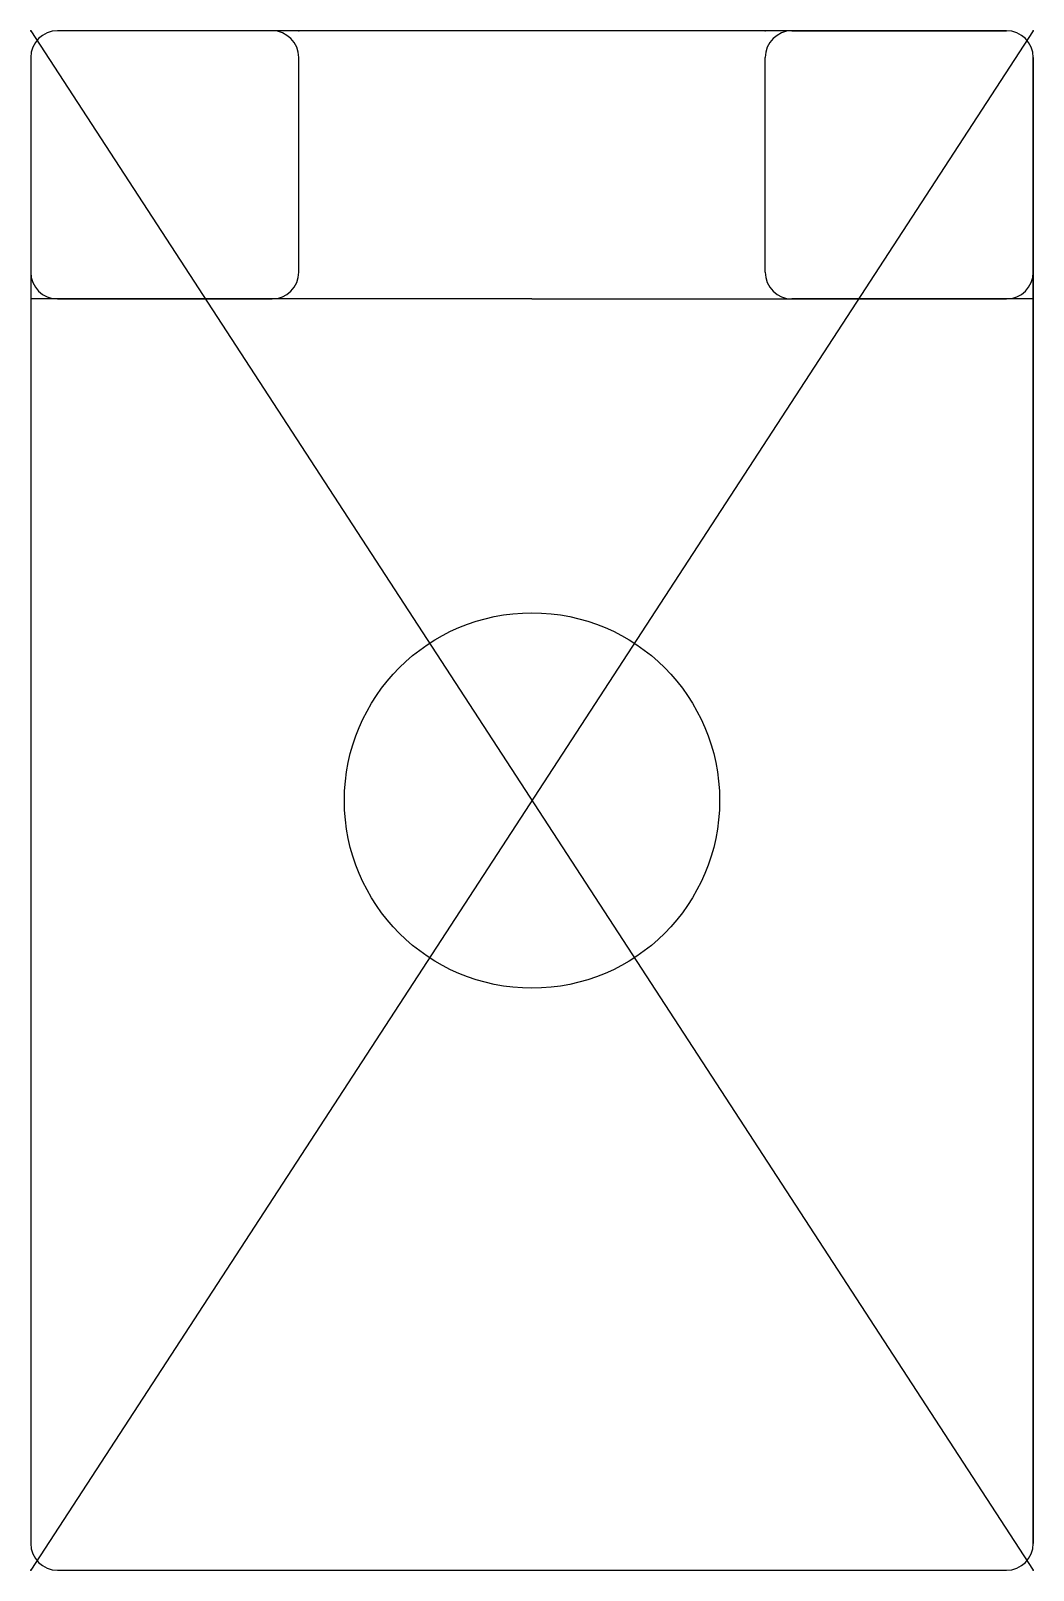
# Model space of a CAD drawing. Header units: centimetres. Extents: x 0 to 1.87, y 0 to 2.87.
import ezdxf

# ---------------------------------------------------------------- set-up
doc = ezdxf.new("R2010")
doc.units = ezdxf.units.CM
doc.header["$MEASUREMENT"] = 0
for name, color, linetype in [('PB_Protegido v6_Sketch1', 7, 'Continuous'), ('PB_Protegido v6_Sketch2', 7, 'Continuous'), ('PB_Protegido v6_Sketch3', 7, 'Continuous')]:
    doc.layers.add(name, color=color, linetype=linetype)

msp = doc.modelspace()

# ---------------------------------------------------------------- linework, layer by layer
at = {"layer": 'PB_Protegido v6_Sketch1'}
for p, q in [((1.87, 2.87), (0, 0)), ((0, 2.87), (1.87, 0)), ((1.82, 2.87), (0.05, 2.87)), ((0, 2.82), (0, 0.05)), ((1.87, 0.05), (1.87, 2.82)), ((0.05, 0), (1.82, 0))]:
    msp.add_line(p, q, dxfattribs=at)
msp.add_circle((0.935, 1.435), 0.35, dxfattribs=at)
for centre, start, end in [((1.82, 2.82), 360, 90), ((0.05, 2.82), 90, 180), ((0.05, 0.05), 180, 270), ((1.82, 0.05), 270, 360)]:
    msp.add_arc(centre, 0.05, start, end, dxfattribs=at)
msp.add_point((0, 0), dxfattribs=at)
msp.add_point((0, 0), dxfattribs=at)
at = {"layer": 'PB_Protegido v6_Sketch2'}
for p, q in [((0.45, 2.87, 0.4), (0.05, 2.87, 0.4)), ((1.82, 2.87, 0.4), (0.05, 2.87, 0.4)), ((1.42, 2.87, 0.4), (1.82, 2.87, 0.4)), ((0, 2.82, 0.4), (0, 2.42, 0.4)), ((0, 2.82, 0.4), (0, 0.05, 0.4)), ((0.5, 2.42, 0.4), (0.5, 2.82, 0.4)), ((1.37, 2.42, 0.4), (1.37, 2.82, 0.4)), ((1.87, 2.82, 0.4), (1.87, 2.42, 0.4)), ((1.87, 0.05, 0.4), (1.87, 2.82, 0.4)), ((0.935, 2.37, 0.4), (0, 2.37, 0.4)), ((0.05, 2.37, 0.4), (0.45, 2.37, 0.4)), ((0.935, 2.37, 0.4), (1.82, 2.37, 0.4)), ((1.87, 2.37, 0.4), (1.42, 2.37, 0.4)), ((0.05, 0, 0.4), (1.82, 0, 0.4))]:
    msp.add_line(p, q, dxfattribs=at)
msp.add_circle((0.935, 1.435, 0.4), 0.35, dxfattribs=at)
for centre, start, end in [((1.82, 2.82, 0.4), 360, 90), ((0.05, 2.82, 0.4), 90, 180), ((0.05, 2.82, 0.4), 90, 180), ((0.45, 2.82, 0.4), 0, 90), ((1.42, 2.82, 0.4), 90, 180), ((1.82, 2.82, 0.4), 360, 90), ((0.05, 2.42, 0.4), 180, 270), ((0.45, 2.42, 0.4), 270, 0), ((1.42, 2.42, 0.4), 180, 270), ((1.82, 2.42, 0.4), 270, 0), ((0.05, 0.05, 0.4), 180, 270), ((1.82, 0.05, 0.4), 270, 360)]:
    msp.add_arc(centre, 0.05, start, end, dxfattribs=at)
for p in [(0, 2.87, 0.4), (0.5, 2.87, 0.4), (1.37, 2.87, 0.4), (1.87, 2.87, 0.4), (0, 0, 0.4)]:
    msp.add_point(p, dxfattribs=at)
at = {"layer": 'PB_Protegido v6_Sketch3'}
for p, q in [((1.87, 2.82), (1.87, 2.82, 0.9)), ((1.87, 2.42, 0.9), (1.87, 2.82, 0.4)), ((1.87, 2.42, 0.4), (1.87, 2.82, 0.9)), ((1.87, 2.82, 0.9), (1.87, 2.42, 0.9)), ((1.87, 2.42, 0.4), (1.87, 2.82, 0.4)), ((1.87, 0.05), (1.87, 2.82)), ((1.87, 2.42, 0.4), (1.87, 0.05, 0.4)), ((1.87, 2.42, 0.9), (1.87, 2.42, 0.4)), ((1.87, 2.42, 0.9), (1.87, 2.42, 0.4)), ((1.87, 0.05, 0.4), (1.87, 0.05))]:
    msp.add_line(p, q, dxfattribs=at)
at = {"layer": 'PB_Protegido v6_Sketch3', "extrusion": (1, 0, 0)}
msp.add_circle((2.62, 0.65, 1.87), 0.065, dxfattribs=at)
at = {"layer": 'PB_Protegido v6_Sketch3'}
msp.add_point((1.87, 0), dxfattribs=at)

doc.saveas('drawing.dxf')
